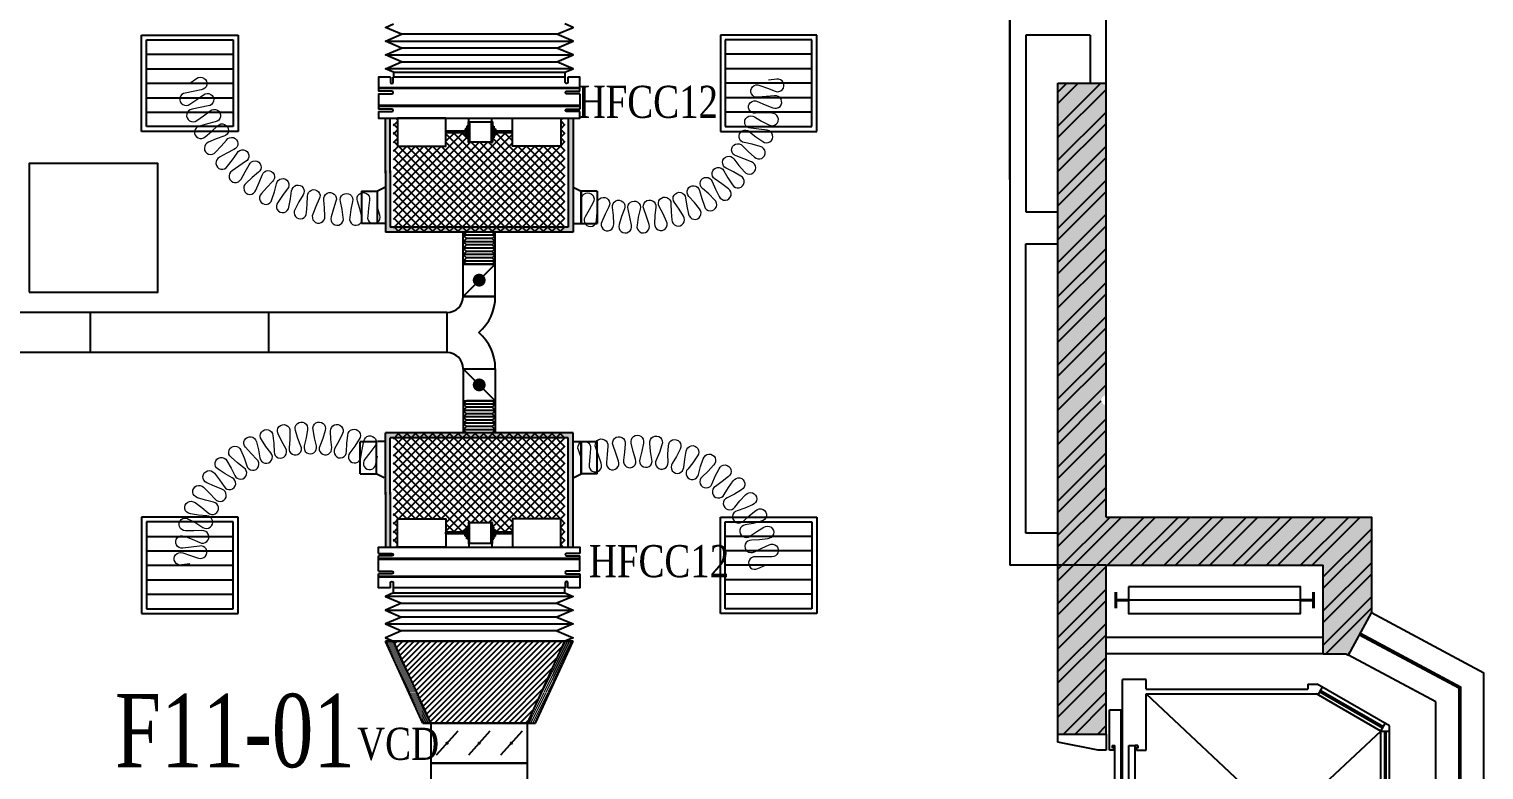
# Model space of a CAD drawing. Header units: metres. Extents: x 352651 to 1421851, y -87441 to -24441.
# Drawn here: x 1301283 to 1310333, y -68310 to -63699 of the extents above; entities that cross this region are included whole.
import ezdxf

# ---------------------------------------------------------------- set-up
doc = ezdxf.new("R2010")
doc.units = ezdxf.units.M
doc.header["$LTSCALE"] = 300
doc.header["$MEASUREMENT"] = 0
for name, color, linetype in [('bat noi mem', 4, 'CONTINUOUS'), ('CUAGIO', 2, 'CONTINUOUS'), ('DIM', 1, 'CONTINUOUS'), ('KT', 1, 'CONTINUOUS'), ('NOITHAT', 145, 'CONTINUOUS'), ('THAY', 9, 'CONTINUOUS'), ('thiet bi', 11, 'CONTINUOUS'), ('TUONG', 7, 'CONTINUOUS'), ('vach', 6, 'CONTINUOUS')]:
    doc.layers.add(name, color=color, linetype=linetype)
doc.layers.add('noi mem', color=5, linetype='BATTING', lineweight=0)
doc.styles.add('PHU', font='vntimeh.shx', dxfattribs={"width": 0.8})
doc.styles.add('ROMANS', font='romans.shx', dxfattribs={"width": 0.75, "bigfont": 'romancvn.shx'})
doc.linetypes.add('BATTING', pattern='A,0.0001,-0.1,[134,ltypeshp.shx,S=0.1,R=0,X=-0.1,Y=0],-0.2,[134,ltypeshp.shx,S=0.1,R=180,X=0.1,Y=0],-0.1', length=0.4001)
pattern_1 = [(0, (842896.703, 217767.05), (6.25, -12.5), [0, -12.5])]

# ---------------------------------------------------------------- blocks, each defined once
blk = doc.blocks.new('SAG')
at = {"layer": 'CUAGIO'}
for p, q in [((-300, 300), (-300, -300)), ((300, 300), (-300, 300)), ((300, -300), (300, 300)), ((-300, -300), (300, -300))]:
    blk.add_line(p, q, dxfattribs=at)
at = {"layer": 'CUAGIO', "color": 8}
for p, q in [((-270, 270), (-270, -270)), ((270, 270), (-270, 270)), ((-180, -270), (-180, 270)), ((-90, -270), (-90, 270)), ((0, -270), (0, 270)), ((90, -270), (90, 270)), ((180, -270), (180, 270)), ((270, -270), (270, 270)), ((-270, -270), (270, -270))]:
    blk.add_line(p, q, dxfattribs=at)
blk = doc.blocks.new('cot1')
at = {"layer": 'vach'}
blk.add_lwpolyline([(-400, -400), (400, -400), (400, 400), (-400, 400)], close=True, dxfattribs=at)
blk = doc.blocks.new('thang may')
at = {"layer": 'DIM'}
for p, q in [((1109.9, 5383.2), (40.1, 5383.2)), ((1229.9, 4812.8), (1619.6, 4587.8)), ((1234.9, 4821.5), (1624.6, 4596.5)), ((1630.7, 4568.7), (1630.7, 3431.3)), ((1640.7, 4568.7), (1640.7, 3431.3)), ((41.8, 4478), (80.8, 4478)), ((41.8, 3522), (80.8, 3522)), ((1229.9, 3187.2), (1619.6, 3412.2)), ((1234.9, 3178.5), (1624.6, 3403.5)), ((1229.9, 2412.8), (1619.6, 2187.8)), ((1234.9, 2421.5), (1624.6, 2196.5)), ((1630.7, 1031.3), (1630.7, 2168.7)), ((1640.7, 1031.3), (1640.7, 2168.7)), ((41.8, 2078), (80.8, 2078)), ((41.8, 1122), (80.8, 1122)), ((1229.9, 787.2), (1619.6, 1012.2)), ((1234.9, 778.5), (1624.6, 1003.5)), ((1109.9, 216.8), (40.1, 216.8))]:
    blk.add_line(p, q, dxfattribs=at)
at = {"layer": 'DIM', "const_width": 20}
for points in [[(-39.9, 5333.2), (-39.9, 5433.2)], [(1189.9, 5333.2), (1189.9, 5433.2)], [(40.1, 5383.2), (-39.9, 5383.2)], [(1109.9, 5383.2), (1189.9, 5383.2)], [(-39.9, 266.8), (-39.9, 166.8)], [(1189.9, 266.8), (1189.9, 166.8)], [(40.1, 216.8), (-39.9, 216.8)], [(1109.9, 216.8), (1189.9, 216.8)]]:
    blk.add_lwpolyline(points, dxfattribs=at)
at = {"layer": 'THAY'}
for p, q in [((1250, 5150), (-100, 5150)), ((1250, 5050), (-100, 5050)), ((1950, 4750), (1408.3, 5040.4)), ((2.8, 4000), (2.8, 4890)), ((148.8, 4890), (2.8, 4890)), ((148.8, 4830), (148.8, 4890)), ((148.8, 4830), (1155.2, 4830)), ((148.8, 4450), (148.8, 4800)), ((148.8, 4800), (1608.5, 3431.3)), ((148.8, 4800), (1207.9, 4800)), ((1155.2, 4860), (1155.2, 4830)), ((1155.2, 4860), (1212.4, 4860)), ((1608.5, 4568.7), (1207.9, 4800)), ((1662.8, 4600), (1212.4, 4860)), ((1218.8, 4793.7), (1245.9, 4840.7)), ((1950, 3250), (1950, 4750)), ((-80, 4700), (-7, 4700)), ((-80, 4450), (-80, 4700)), ((-7, 4000), (-7, 4700)), ((1608.5, 4568.7), (1635.7, 4615.7)), ((-400, 4500), (-400, 4550)), ((-100, 4550), (-100, 4450)), ((1608.5, 4568.7), (148.8, 3200)), ((1608.5, 3431.3), (1608.5, 4568.7)), ((1608.5, 4568.7), (1662.8, 4568.7)), ((1662.8, 3400), (1662.8, 4600)), ((-150, 4450), (-400, 4500)), ((-100, 4450), (-150, 4450)), ((-54.5, 4450), (-80, 4450)), ((-63, 4478), (-63, 4461)), ((-63, 4478), (-46, 4478)), ((-54.5, 4470), (-54.5, 4450)), ((-46, 4000), (-46, 4478)), ((41.8, 4000), (41.8, 4478)), ((97.8, 4478), (80.8, 4478)), ((80.8, 4000), (80.8, 4478)), ((89.3, 4470), (89.3, 4450)), ((89.3, 4450), (148.8, 4450)), ((97.8, 4478), (97.8, 4461)), ((-46, 3998), (-46, 4000)), ((-34, 3998), (-46, 3998)), ((-30, 3988), (-46, 3988)), ((-46, 3988), (-46, 3547)), ((-32.6, 4000), (-34, 3998)), ((-24, 4012), (-32.6, 4000)), ((-21.4, 4000), (-30, 3988)), ((-8, 4012), (-24, 4012)), ((-20, 4002), (-21.4, 4000)), ((-8, 4002), (-20, 4002)), ((-8, 4025), (-8, 4012)), ((-8, 4000), (-8, 4002)), ((-8, 3975), (-8, 4000)), ((-8, 4000), (-7, 4000)), ((-7, 3325), (-7, 4000)), ((2.8, 3110), (2.8, 4000)), ((41.8, 3998), (41.8, 4000)), ((42.8, 4000), (41.8, 4000)), ((41.8, 3988), (41.8, 3522)), ((42.8, 4025), (42.8, 4012)), ((42.8, 4012), (58.8, 4012)), ((42.8, 4002), (54.8, 4002)), ((42.8, 4000), (42.8, 4002)), ((42.8, 3975), (42.8, 4000)), ((54.8, 4002), (56.2, 4000)), ((56.2, 4000), (64.8, 3988)), ((58.8, 4012), (67.3, 4000)), ((64.8, 3988), (80.8, 3988)), ((67.3, 4000), (68.8, 3998)), ((68.8, 3998), (80.8, 3998)), ((80.8, 3998), (80.8, 4000)), ((80.8, 3988), (80.8, 3522)), ((-150, 3550), (-400, 3500)), ((-100, 3550), (-150, 3550)), ((-100, 3450), (-100, 3550)), ((-80, 3575), (-80, 3325)), ((-54.5, 3575), (-80, 3575)), ((-63, 3547), (-63, 3564)), ((-46, 3547), (-63, 3547)), ((-54.5, 3555), (-54.5, 3575)), ((89.3, 3530), (89.3, 3550)), ((89.3, 3550), (148.8, 3550)), ((97.8, 3522), (97.8, 3539)), ((148.8, 3550), (148.8, 3200)), ((-400, 3500), (-400, 3450)), ((97.8, 3522), (80.8, 3522)), ((1608.5, 3431.3), (1207.9, 3200)), ((1662.8, 3400), (1212.4, 3140)), ((1608.5, 3431.3), (1662.8, 3431.3)), ((1608.5, 3431.3), (1635.7, 3384.3)), ((-7, 3325), (-80, 3325)), ((148.8, 3200), (1207.9, 3200)), ((148.8, 3170), (1155.2, 3170)), ((148.8, 3170), (148.8, 3110)), ((1155.2, 3140), (1155.2, 3170)), ((1218.8, 3206.3), (1245.9, 3159.3)), ((1950, 3250), (1390.4, 2950)), ((148.8, 3110), (2.8, 3110)), ((1155.2, 3140), (1212.4, 3140)), ((1950, 2350), (1390.4, 2650)), ((2.8, 2490), (2.8, 1600)), ((148.8, 2490), (2.8, 2490)), ((148.8, 2430), (148.8, 2490)), ((1155.2, 2460), (1155.2, 2430)), ((1155.2, 2460), (1212.4, 2460)), ((1662.8, 2200), (1212.4, 2460)), ((148.8, 2430), (1155.2, 2430)), ((148.8, 2400), (1207.9, 2400)), ((1608.5, 1031.3), (148.8, 2400)), ((148.8, 2050), (148.8, 2400)), ((1608.5, 2168.7), (1207.9, 2400)), ((1218.8, 2393.7), (1245.9, 2440.7)), ((-80, 2025), (-80, 2275)), ((-7, 2275), (-80, 2275)), ((-7, 2275), (-7, 1600)), ((1950, 2350), (1950, 850)), ((1608.5, 2168.7), (1635.7, 2215.7)), ((1662.8, 2200), (1662.8, 1000)), ((-400, 2100), (-400, 2150)), ((-150, 2050), (-400, 2100)), ((-100, 2150), (-100, 2050)), ((148.8, 800), (1608.5, 2168.7)), ((1608.5, 2168.7), (1608.5, 1031.3)), ((1608.5, 2168.7), (1662.8, 2168.7)), ((-100, 2050), (-150, 2050)), ((-54.5, 2025), (-80, 2025)), ((-46, 2053), (-63, 2053)), ((-63, 2053), (-63, 2036)), ((-54.5, 2045), (-54.5, 2025)), ((-46, 1612), (-46, 2053)), ((41.8, 1612), (41.8, 2078)), ((80.8, 1612), (80.8, 2078)), ((97.8, 2078), (80.8, 2078)), ((89.3, 2070), (89.3, 2050)), ((89.3, 2050), (148.8, 2050)), ((97.8, 2078), (97.8, 2061)), ((-30, 1612), (-46, 1612)), ((-34, 1602), (-46, 1602)), ((-46, 1602), (-46, 1600)), ((-46, 1600), (-46, 1122)), ((-32.6, 1600), (-34, 1602)), ((-24, 1588), (-32.6, 1600)), ((-21.4, 1600), (-30, 1612)), ((-8, 1588), (-24, 1588)), ((-20, 1598), (-21.4, 1600)), ((-8, 1598), (-20, 1598)), ((-8, 1625), (-8, 1600)), ((-8, 1600), (-8, 1598)), ((-8, 1600), (-7, 1600)), ((-8, 1575), (-8, 1588)), ((-7, 1600), (-7, 900)), ((2.8, 1600), (2.8, 710)), ((41.8, 1602), (41.8, 1600)), ((41.8, 1600), (41.8, 1122)), ((42.8, 1600), (41.8, 1600)), ((42.8, 1625), (42.8, 1600)), ((42.8, 1600), (42.8, 1598)), ((42.8, 1598), (54.8, 1598)), ((42.8, 1575), (42.8, 1588)), ((42.8, 1588), (58.8, 1588)), ((54.8, 1598), (56.2, 1600)), ((56.2, 1600), (64.8, 1612)), ((58.8, 1588), (67.3, 1600)), ((64.8, 1612), (80.8, 1612)), ((67.3, 1600), (68.8, 1602)), ((68.8, 1602), (80.8, 1602)), ((80.8, 1602), (80.8, 1600)), ((80.8, 1600), (80.8, 1122)), ((-150, 1150), (-400, 1100)), ((-400, 1100), (-400, 1050)), ((-100, 1150), (-150, 1150)), ((-100, 1050), (-100, 1150)), ((-54.5, 1150), (-80, 1150)), ((-80, 1150), (-80, 900)), ((-63, 1122), (-63, 1139)), ((-63, 1122), (-46, 1122)), ((-54.5, 1130), (-54.5, 1150)), ((97.8, 1122), (80.8, 1122)), ((89.3, 1130), (89.3, 1150)), ((89.3, 1150), (148.8, 1150)), ((97.8, 1122), (97.8, 1139)), ((148.8, 1150), (148.8, 800)), ((1608.5, 1031.3), (1207.9, 800)), ((1662.8, 1000), (1212.4, 740)), ((1608.5, 1031.3), (1662.8, 1031.3)), ((1608.5, 1031.3), (1635.7, 984.3)), ((-80, 900), (-7, 900)), ((1950, 850), (1390.4, 550)), ((148.8, 800), (1207.9, 800)), ((148.8, 770), (148.8, 710)), ((148.8, 770), (1155.2, 770)), ((1155.2, 740), (1155.2, 770)), ((1155.2, 740), (1212.4, 740)), ((1218.8, 806.3), (1245.9, 759.3)), ((148.8, 710), (2.8, 710)), ((1250, 550), (-100, 550)), ((1250, 450), (-100, 450))]:
    blk.add_line(p, q, dxfattribs=at)
for points in [[(40.1, 5466.4), (40.1, 5300), (1109.9, 5300), (1109.9, 5466.4)], [(40.1, 133.6), (40.1, 300), (1109.9, 300), (1109.9, 133.6)]]:
    blk.add_lwpolyline(points, close=True, dxfattribs=at)
for points in [[(1550, 295.2), (2250, 670.4), (2250, 2529.6), (1745.5, 2800), (2250, 3070.4), (2250, 4929.6), (1550, 5304.8)], [(1476.8, 5168.2), (2095, 4836.8), (2095, 3163.2), (1458.9, 2822.2)], [(1481.5, 5177), (2105, 4842.8), (2105, 3157.2), (1463.6, 2813.4)], [(1476.8, 431.8), (2095, 763.2), (2095, 2436.8), (1458.9, 2777.8)], [(1481.5, 423), (2105, 757.2), (2105, 2442.8), (1463.6, 2786.6)]]:
    blk.add_lwpolyline(points, dxfattribs=at)
at = {"layer": 'vach'}
for p, q in [((-400, 4550), (-400, 5600)), ((-100, 4550), (-100, 5600)), ((-100, 5600), (1250, 5600)), ((1250, 5050), (1250, 5600)), ((1408.3, 5040.4), (1550, 5304.8)), ((1250, 5050), (1390.4, 5050)), ((1390.4, 5050), (1408.3, 5040.4)), ((-400, 4550), (-100, 4550)), ((-400, 3450), (-100, 3450)), ((-400, 2150), (-400, 3450)), ((-100, 3450), (-100, 2950)), ((-400, 2950), (1390.4, 2950)), ((1390.4, 2650), (1390.4, 2950)), ((-400, 2650), (1390.4, 2650)), ((-100, 2150), (-100, 2650)), ((-400, 2150), (-100, 2150)), ((-400, 1050), (-100, 1050)), ((-400, 1050), (-400, 0)), ((-100, 1050), (-100, 0)), ((1250, 550), (1250, 0)), ((1250, 550), (1390.4, 550)), ((1408.3, 559.6), (1550, 295.2)), ((-100, 0), (1250, 0))]:
    blk.add_line(p, q, dxfattribs=at)
for points in [[(-100, 5900), (1550, 5900), (1550, 5304.8)], [(-100, -300), (1550, -300), (1550, 295.2)]]:
    blk.add_lwpolyline(points, dxfattribs=at)
blk = doc.blocks.new('bac noi mem')
at = {"layer": 'bat noi mem'}
for p, q in [((493886.7, -64673), (493866.7, -64693)), ((494066.7, -64693), (493866.7, -64693)), ((493866.7, -64693), (493886.7, -64713)), ((494046.7, -64673), (493886.7, -64673)), ((494046.7, -64673), (494066.7, -64693)), ((494066.7, -64693), (494046.7, -64713)), ((493886.7, -64713), (493866.7, -64733)), ((494066.7, -64733), (493866.7, -64733)), ((493866.7, -64733), (493886.7, -64753)), ((493886.7, -64753), (493866.7, -64773)), ((494066.7, -64773), (493866.7, -64773)), ((493866.7, -64773), (493886.7, -64793)), ((493886.7, -64793), (493866.7, -64813)), ((494046.7, -64713), (493886.7, -64713)), ((494046.7, -64753), (493886.7, -64753)), ((494046.7, -64793), (493886.7, -64793)), ((494046.7, -64713), (494066.7, -64733)), ((494066.7, -64733), (494046.7, -64753)), ((494046.7, -64753), (494066.7, -64773)), ((494066.7, -64773), (494046.7, -64793)), ((494046.7, -64793), (494066.7, -64813)), ((494066.7, -64813), (493866.7, -64813)), ((493866.7, -64813), (493886.7, -64833)), ((493886.7, -64833), (493866.7, -64853)), ((494066.7, -64853), (493866.7, -64853)), ((493866.7, -64853), (493886.7, -64873)), ((494046.7, -64833), (493886.7, -64833)), ((494046.7, -64873), (493886.7, -64873)), ((494066.7, -64813), (494046.7, -64833)), ((494046.7, -64833), (494066.7, -64853)), ((494066.7, -64853), (494046.7, -64873))]:
    blk.add_line(p, q, dxfattribs=at)

msp = doc.modelspace()

# ---------------------------------------------------------------- hatches: boundary and pattern name
at = {"layer": 'CUAGIO'}
h = msp.add_hatch(dxfattribs=at)
h.set_pattern_fill('DOTS', color=256, scale=200, style=0)
h.set_pattern_definition([(0, (469142.909, -125027.045), (6.25, 12.5), [0, -12.5])])
h.paths.add_polyline_path([(1304666.7, -64252.6), (1304636.7, -64252.6), (1304636.7, -64932.6), (1303529.7, -64932.6), (1303529.7, -64579.9), (1303529.7, -64252.6), (1303499.7, -64252.6), (1303499.7, -64594.9), (1303499.7, -64962.6), (1304666.7, -64962.6)])
at = {"layer": 'CUAGIO', "ltscale": 1.5}
h = msp.add_hatch(dxfattribs=at)
h.set_pattern_fill('ANSI37', color=9, scale=300, angle=360, style=0)
h.set_pattern_definition([(45, (836704.744, -18102.952), (-26.5165043, 26.5165043), []), (135, (836704.744, -18102.952), (-26.5165043, -26.5165043), [])])
h.paths.add_polyline_path([(1304616.7, -64962.6), (1304616.7, -64252.6), (1304590.6, -64252.6), (1304590.6, -64427.6), (1304290.6, -64427.6), (1304290.6, -64344.6), (1304185.4, -64344.6), (1304185.4, -64360.3), (1304174.8, -64360.3), (1304174.8, -64376.1), (1304164.9, -64376.1), (1304164.9, -64401, -1), (1304158.5, -64403.1), (1304022.3, -64403.1, -1), (1304015.8, -64401), (1304015.8, -64376.1), (1304005.9, -64376.1), (1304005.9, -64360.3), (1303995.4, -64360.3), (1303995.4, -64344.6), (1303875.7, -64344.6), (1303875.7, -64427.6), (1303575.7, -64427.6), (1303575.7, -64252.6), (1303549.7, -64252.6), (1303549.7, -64594.9), (1303549.7, -64962.6)])
at = {"layer": 'CUAGIO'}
h = msp.add_hatch(dxfattribs=at)
h.set_pattern_fill('DOTS', color=256, scale=200, style=0)
h.set_pattern_definition([(0, (469142.909, -6148.123), (6.25, -12.5), [0, -12.5])])
h.paths.add_polyline_path([(1304666.7, -66922.6), (1304636.7, -66922.6), (1304636.7, -66242.6), (1303529.7, -66242.6), (1303529.7, -66595.3), (1303529.7, -66922.6), (1303499.7, -66922.6), (1303499.7, -66580.3), (1303499.7, -66212.6), (1304666.7, -66212.6)])
at = {"layer": 'CUAGIO', "ltscale": 1.5}
h = msp.add_hatch(dxfattribs=at)
h.set_pattern_fill('ANSI37', color=9, scale=300, angle=360, style=0)
h.set_pattern_definition([(315, (836704.744, -113072.216), (-26.5165043, -26.5165043), []), (225, (836704.744, -113072.216), (-26.5165043, 26.5165043), [])])
h.paths.add_polyline_path([(1304616.7, -66212.6), (1304616.7, -66922.6), (1304590.6, -66922.6), (1304590.6, -66747.6), (1304290.6, -66747.6), (1304290.6, -66830.5), (1304185.4, -66830.5), (1304185.4, -66814.9), (1304174.8, -66814.9), (1304174.8, -66799.1), (1304164.9, -66799.1), (1304164.9, -66774.1, 1), (1304158.5, -66772), (1304022.3, -66772, 1), (1304015.8, -66774.1), (1304015.8, -66799.1), (1304005.9, -66799.1), (1304005.9, -66814.9), (1303995.4, -66814.9), (1303995.4, -66830.5), (1303875.7, -66830.5), (1303875.7, -66747.6), (1303575.7, -66747.6), (1303575.7, -66922.6), (1303549.7, -66922.6), (1303549.7, -66580.3), (1303549.7, -66212.6)])
at = {"layer": 'CUAGIO'}
h = msp.add_hatch(dxfattribs=at)
h.set_pattern_fill('DOTS', color=256, scale=200, style=0)
h.set_pattern_definition(pattern_1)
h.paths.add_polyline_path([(1303549.7, -67508.1), (1303499.7, -67508.1), (1303733.2, -68018.1), (1303783.2, -68018.1)])
h = msp.add_hatch(dxfattribs=at)
h.set_pattern_fill('ANSI31', color=256, scale=200, style=0)
h.set_pattern_definition([(45, (445500.002, -62451.424), (-17.6776695, 17.6776695), [])])
h.paths.add_polyline_path([(1304383.2, -68018.1), (1303783.2, -68018.1), (1303549.7, -67508.1), (1304616.7, -67508.1)])
h = msp.add_hatch(dxfattribs=at)
h.set_pattern_fill('DOTS', color=256, scale=200, style=0)
h.set_pattern_definition(pattern_1)
h.paths.add_polyline_path([(1304383.2, -68018.1), (1304433.2, -68018.1), (1304666.7, -67508.1), (1304616.7, -67508.1)])
at = {"layer": 'NOITHAT', "linetype": 'Continuous'}
h = msp.add_hatch(dxfattribs=at)
h.set_pattern_fill('ANSI32,_O', color=256, scale=400)
h.set_pattern_definition([(45, (522042.98, -347827.19), (-106.066017, 106.066017), []), (45, (522113.69, -347827.19), (-106.066017, 106.066017), [])])
h.paths.add_polyline_path([(1307983.2, -67036.2), (1309333.2, -67036.2), (1309333.2, -67103.4), (1309633.2, -67103.4), (1309633.2, -66736.2), (1307983.2, -66736.2), (1307983.2, -66038.9, -0.416674), (1307952.9, -66008.9, -0.416674), (1307983.2, -65978.9), (1307983.2, -64936.2), (1307683.2, -64936.2), (1307683.2, -67036.2), (1307683.2, -68086.2), (1307983.2, -68086.2)])
h.paths.add_polyline_path([(1307983.2, -64036.2), (1307683.2, -64036.2), (1307683.2, -64936.2), (1307983.2, -64936.2)])
h.paths.add_polyline_path([(1309633.2, -67331.4), (1309633.2, -67103.4), (1309333.2, -67103.4), (1309333.2, -67586.2), (1309473.6, -67586.2), (1309491.4, -67595.8)])
h.paths.add_polyline_path([(1309473.6, -69686.2), (1307683.2, -69686.2), (1307683.2, -69986.2), (1309473.6, -69986.2)])
h.paths.add_polyline_path([(1307983.2, -69186.2), (1307683.2, -69186.2), (1307683.2, -69686.2), (1307983.2, -69686.2)])
h.paths.add_polyline_path([(1307983.2, -69986.2), (1307683.2, -69986.2), (1307683.2, -70486.2), (1307983.2, -70486.2)])
h.paths.add_polyline_path([(1307983.2, -71586.2), (1307683.2, -71586.2), (1307683.2, -72636.2), (1307983.2, -72636.2)])
h.paths.add_polyline_path([(1309633.2, -72341), (1309491.4, -72076.6), (1309473.6, -72086.2), (1309333.2, -72086.2), (1309333.2, -72636.2), (1307983.2, -72636.2), (1307983.2, -72936.2), (1309633.2, -72936.2)])
h = msp.add_hatch(dxfattribs=at)
h.set_pattern_fill('AR-CONC', color=256, scale=30, style=0)
h.set_pattern_definition([(50, (522042.98, -347827.19), (215.178055, -18.82564), [22.5, -247.5]), (355, (522042.98, -347827.19), (-41.6254, 225.65764), [18, -198]), (100.4514, (522060.91, -347828.75), (173.552815, 206.831863), [19.122057, -210.342634]), (46.1842, (522042.98, -347767.19), (320.172315, -49.655704), [33.75, -371.25]), (96.6356, (522069.66, -347771.32), (280.39881, 292.23536), [28.68309, -315.5139]), (351.1842, (522042.98, -347767.2), (280.39858, 292.23558), [27, -297]), (21, (522072.98, -347782.19), (179.072116, -120.785667), [22.5, -247.5]), (326, (522072.98, -347782.19), (72.9946, 217.545014), [18, -198]), (71.4514, (522087.9, -347792.25), (252.06679, 96.75915), [19.122057, -210.342634]), (37.5, (522042.98, -347827.19), (3.6479566, 99.868156), [0, -195.6, 0, -201, 0, -198.75]), (7.5, (522042.98, -347827.19), (78.920861, 118.323514), [0, -114.6, 0, -191.1, 0, -75.75]), (327.5, (521976.08, -347827.19), (160.146731, -6.7664615), [0, -75, 0, -234, 0, -310.5]), (317.5, (521946.08, -347827.19), (174.95585, 30.031495), [0, -97.5, 0, -155.4, 0, -220.5])])
h.paths.add_polyline_path([(1307983.2, -71586.2), (1307683.2, -71586.2), (1307683.2, -72636.2), (1307983.2, -72636.2)])
h.paths.add_polyline_path([(1309633.2, -72341), (1309491.4, -72076.6), (1309473.6, -72086.2), (1309333.2, -72086.2), (1309333.2, -72636.2), (1307983.2, -72636.2), (1307983.2, -72936.2), (1309633.2, -72936.2)])
h.paths.add_polyline_path([(1307983.2, -69986.2), (1307683.2, -69986.2), (1307683.2, -70486.2), (1307983.2, -70486.2)])
h.paths.add_polyline_path([(1309473.6, -69686.2), (1307683.2, -69686.2), (1307683.2, -69986.2), (1309473.6, -69986.2)])
h.paths.add_polyline_path([(1307983.2, -69186.2), (1307683.2, -69186.2), (1307683.2, -69686.2), (1307983.2, -69686.2)])
h.paths.add_polyline_path([(1307983.2, -66038.9, -0.416674), (1307952.9, -66008.9, -0.416674), (1307983.2, -65978.9), (1307983.2, -64936.2), (1307683.2, -64936.2), (1307683.2, -67036.2), (1307683.2, -68086.2), (1307983.2, -68086.2), (1307983.2, -67036.2), (1309333.2, -67036.2), (1309333.2, -67586.2), (1309473.6, -67586.2), (1309491.4, -67595.8), (1309633.2, -67331.4), (1309633.2, -66736.2), (1307983.2, -66736.2)])
h.paths.add_polyline_path([(1307983.2, -64036.2), (1307683.2, -64036.2), (1307683.2, -64936.2), (1307983.2, -64936.2)])

# ---------------------------------------------------------------- linework, layer by layer
at = {"layer": 'bat noi mem'}
for p, q in [((1303499.7, -63774.2), (1304666.7, -63774.2)), ((1304566.7, -63731.4), (1303599.7, -63731.4)), ((1303499.7, -63859.9), (1304666.7, -63859.9)), ((1304566.7, -63817.1), (1303599.7, -63817.1)), ((1304666.7, -63945.7), (1303499.7, -63945.7)), ((1303599.7, -63902.8), (1304566.7, -63902.8)), ((1304666.7, -67229.5), (1303499.7, -67229.5)), ((1303499.7, -67315.2), (1304666.7, -67315.2)), ((1303599.7, -67272.4), (1304566.7, -67272.4)), ((1303499.7, -67400.9), (1304666.7, -67400.9)), ((1304566.7, -67358.1), (1303599.7, -67358.1)), ((1303549.7, -67508.1), (1304616.7, -67508.1)), ((1304616.7, -67508.1), (1303549.7, -67508.1)), ((1304566.7, -67443.8), (1303599.7, -67443.8))]:
    msp.add_line(p, q, dxfattribs=at)
for points in [[(1303549.7, -63967.1), (1303499.7, -63945.7), (1303599.7, -63902.8), (1303499.7, -63859.9), (1303599.7, -63817.1), (1303499.7, -63774.2), (1303599.7, -63731.4), (1303499.7, -63688.5), (1303549.7, -63667.1)], [(1304616.7, -63967.1), (1304666.7, -63945.7), (1304566.7, -63902.8), (1304666.7, -63859.9), (1304566.7, -63817.1), (1304666.7, -63774.2), (1304566.7, -63731.4), (1304666.7, -63688.5), (1304616.7, -63667.1)], [(1303549.7, -67208.1), (1303499.7, -67229.5), (1303599.7, -67272.4), (1303499.7, -67315.2), (1303599.7, -67358.1), (1303499.7, -67400.9), (1303599.7, -67443.8), (1303499.7, -67486.7), (1303549.7, -67508.1)], [(1304616.7, -67208.1), (1304666.7, -67229.5), (1304566.7, -67272.4), (1304666.7, -67315.2), (1304566.7, -67358.1), (1304666.7, -67400.9), (1304566.7, -67443.8), (1304666.7, -67486.7), (1304616.7, -67508.1)]]:
    msp.add_lwpolyline(points, dxfattribs=at)
at = {"layer": 'CUAGIO'}
for p, q in [((1303499.7, -64594.9), (1303499.7, -64252.6)), ((1303529.7, -64594.9), (1303529.7, -64252.6)), ((1303499.7, -64579.9), (1303499.7, -64962.6)), ((1303529.7, -64579.9), (1303529.7, -64932.6)), ((1303350, -64708.7), (1303350, -64908.7)), ((1303449.7, -64908.7), (1303449.7, -64708.7)), ((1303449.7, -64908.7), (1303449.7, -64708.7)), ((1303449.7, -64908.7), (1303449.7, -64708.7)), ((1304716.7, -64708.7), (1304716.7, -64908.7)), ((1304716.7, -64908.7), (1304716.7, -64708.7)), ((1304716.7, -64908.7), (1304716.7, -64708.7)), ((1304816.4, -64708.7), (1304816.4, -64908.7)), ((1303449.7, -64908.7), (1303350, -64908.7)), ((1303983.2, -65198.1), (1303983.2, -64975.5)), ((1304183.2, -65362.6), (1304183.2, -64962.6)), ((1304716.7, -64908.7), (1304816.4, -64908.7)), ((1303983.2, -65362.6), (1303983.2, -65151.7)), ((1303983.2, -65162.6), (1304183.2, -65162.6)), ((1304183.2, -65162.6), (1303983.2, -65362.6)), ((1303983.2, -65362.6), (1304183.2, -65362.6)), ((1304183.2, -65362.6), (1303983.2, -65362.6)), ((1303882.6, -65462.6), (1298332.6, -65462.6)), ((1303882.6, -65712.6), (1295387.3, -65712.6)), ((1304183.2, -66012.6), (1303983.2, -65812.6)), ((1303983.2, -66012.6), (1304183.2, -66012.6)), ((1303499.7, -66595.3), (1303499.7, -66212.6)), ((1303529.7, -66595.3), (1303529.7, -66242.6)), ((1303343.2, -66467.3), (1303343.2, -66267.3)), ((1303442.9, -66267.3), (1303343.2, -66267.3)), ((1303442.9, -66267.3), (1303442.9, -66467.3)), ((1303442.9, -66267.3), (1303442.9, -66467.3)), ((1304716.7, -66466.5), (1304716.7, -66266.5)), ((1304716.7, -66266.5), (1304716.7, -66466.5)), ((1304716.7, -66266.5), (1304716.7, -66466.5)), ((1304716.7, -66266.5), (1304816.4, -66266.5)), ((1304816.4, -66466.5), (1304816.4, -66266.5)), ((1303499.7, -66580.3), (1303499.7, -66922.6)), ((1303529.7, -66580.3), (1303529.7, -66922.6)), ((1304666.7, -67508.1), (1303499.7, -67508.1)), ((1303733.2, -68018.1), (1303499.7, -67508.1)), ((1303499.7, -67508.1), (1304666.7, -67508.1)), ((1303549.7, -67508.1), (1304616.7, -67508.1)), ((1304616.7, -67508.1), (1303549.7, -67508.1)), ((1303783.2, -68018.1), (1303549.7, -67508.1)), ((1304383.2, -68018.1), (1304616.7, -67508.1)), ((1304433.2, -68018.1), (1304666.7, -67508.1)), ((1303783.2, -68018.1), (1303733.2, -68018.1)), ((1303733.2, -68018.1), (1304433.2, -68018.1)), ((1303783.2, -68018.1), (1303733.2, -68018.1)), ((1304383.2, -68018.1), (1304433.2, -68018.1)), ((1304383.2, -68018.1), (1304433.2, -68018.1)), ((1303950.1, -68068.8), (1303816.2, -68217.4)), ((1304150.1, -68068.8), (1304016.2, -68217.4)), ((1304350.1, -68068.8), (1304216.2, -68217.4)), ((1304383.2, -68268.1), (1303783.2, -68268.1)), ((1304383.2, -68268.1), (1303783.2, -68268.1))]:
    msp.add_line(p, q, dxfattribs=at)
at = {"layer": 'CUAGIO', "color": 2}
for p, q in [((1304636.7, -64252.6), (1304636.7, -64932.6)), ((1304666.7, -64252.6), (1304666.7, -64962.6)), ((1304666.7, -64962.6), (1303499.7, -64962.6)), ((1304666.7, -64962.6), (1303499.7, -64962.6)), ((1304636.7, -64932.6), (1303529.7, -64932.6)), ((1303983.2, -65362.6), (1303983.2, -64962.6)), ((1301662.6, -65462.6), (1301662.6, -65712.6)), ((1302772.6, -65462.6), (1302772.6, -65712.6)), ((1303882.6, -65462.6), (1303882.6, -65712.6)), ((1303983.2, -65812.6), (1303983.2, -66212.6)), ((1303983.2, -65812.6), (1304183.2, -65812.6)), ((1304183.2, -65812.6), (1304183.2, -66212.6)), ((1304666.7, -66212.6), (1303499.7, -66212.6)), ((1304636.7, -66242.6), (1303529.7, -66242.6)), ((1304636.7, -66922.6), (1304636.7, -66242.6)), ((1304666.7, -66922.6), (1304666.7, -66212.6))]:
    msp.add_line(p, q, dxfattribs=at)
at = {"layer": 'CUAGIO'}
for points in [[(1303499.7, -64683.4), (1303449.7, -64708.7)], [(1304666.7, -64683.4), (1304716.7, -64708.7)], [(1303350, -64708.7), (1303449.7, -64708.7)], [(1304816.4, -64708.7), (1304716.7, -64708.7)], [(1303499.7, -64908.7), (1303449.7, -64908.7)], [(1304666.7, -64908.7), (1304716.7, -64908.7)], [(1303499.7, -66266.5), (1303449.7, -66266.5)], [(1304666.7, -66266.5), (1304716.7, -66266.5)], [(1303343.2, -66467.3), (1303442.9, -66467.3)], [(1303492.9, -66492.6), (1303442.9, -66467.3)], [(1304666.7, -66491.8), (1304716.7, -66466.5)], [(1304816.4, -66466.5), (1304716.7, -66466.5)]]:
    msp.add_lwpolyline(points, dxfattribs=at)
for points, const_width in [([(1304103.2, -65261.7, -1), (1304063.2, -65261.7, -1)], 40), ([(1304103.2, -65913.5, 1), (1304063.2, -65913.5, 1)], 40), ([(1303878.2, -68143.1, -1), (1303888.2, -68143.1, -1)], 10), ([(1304078.2, -68143.1, -1), (1304088.2, -68143.1, -1)], 10), ([(1304278.2, -68143.1, -1), (1304288.2, -68143.1, -1)], 10)]:
    msp.add_lwpolyline(points, format="xyb", close=True, dxfattribs=dict(at, const_width=const_width))
msp.add_lwpolyline([(1303783.2, -68268.1), (1304383.2, -68268.1), (1304383.2, -68018.1), (1303783.2, -68018.1)], close=True, dxfattribs=at)
at = {"layer": 'CUAGIO', "color": 2}
msp.add_lwpolyline([(1303783.2, -69378.1), (1304383.2, -69378.1), (1304383.2, -68268.1), (1303783.2, -68268.1)], close=True, dxfattribs=at)
for centre, radius, start, end in [((1303883.2, -65362.6), 100, 270, 360), ((1303883.2, -65362.6), 300, 311.40962, 360), ((1303883.2, -65812.6), 300, 0, 48.59038), ((1303883.2, -65812.6), 100, 0, 90)]:
    msp.add_arc(centre, radius, start, end, dxfattribs=at)
at = {"layer": 'noi mem', "linetype": 'ByBlock', "ltscale": 1.5}
for points in [[(1302283.2, -64036.2), (1302325.3, -64007.5, -1.333333), (1302354.5, -64076.6), (1302304.5, -64086.8), (1302254.6, -64097, 1.333333), (1302283.7, -64166.1), (1302325.9, -64137.3), (1302368, -64108.6, -1.333333), (1302397.2, -64177.7), (1302347.3, -64187.9), (1302297.3, -64198.2, 1.333333), (1302326.5, -64267.2), (1302368.7, -64238.5), (1302409.3, -64208.2, -1.333333), (1302441.2, -64276.1), (1302392.1, -64288.1), (1302343, -64303.3, 1.333333), (1302378.7, -64369.2), (1302418.2, -64336.4), (1302455.2, -64301.8, -1.333333), (1302494.6, -64365.6), (1302447.1, -64383.1), (1302400, -64403.7, 1.333333), (1302442.9, -64465.2), (1302478.5, -64428.1), (1302511.3, -64389.5, -1.333333), (1302557.6, -64448.5), (1302512.4, -64471.3), (1302467.9, -64497, 1.333333), (1302517.5, -64553.3), (1302548.7, -64512.4), (1302576.9, -64470.4, -1.333333), (1302629.6, -64523.8), (1302587.2, -64551.5), (1302545.9, -64582.1, 1.333333), (1302601.5, -64632.5), (1302627.9, -64588.4), (1302651.3, -64543.4, -1.333333), (1302709.6, -64590.6), (1302670.6, -64622.8), (1302633, -64657.9, 1.333333), (1302694, -64701.7), (1302715.2, -64654.9), (1302733.3, -64607.6, -1.333333), (1302796.6, -64647.9), (1302761.5, -64684.3), (1302728.1, -64723.4, 1.333333), (1302793.6, -64760), (1302809.4, -64711.1), (1302822.1, -64662.1, -1.333333), (1302889.5, -64695), (1302858.7, -64735.2), (1302830, -64777.8, 1.333333), (1302899.1, -64806.8), (1302909.3, -64756.4), (1302916.5, -64706.3, -1.333333), (1302987.1, -64731.4), (1302961.1, -64774.8), (1302937.3, -64820.3, 1.333333), (1303009.3, -64841.4), (1303013.8, -64790.2), (1303015.2, -64739.6, -1.333333), (1303088.2, -64756.5), (1303067.2, -64802.6), (1303048.7, -64850.5, 1.333333), (1303122.6, -64863.3), (1303121.3, -64812), (1303117, -64761.5, -1.333333), (1303191.5, -64770.2), (1303175.8, -64818.3), (1303162.8, -64868, 1.333333), (1303237.7, -64872.4), (1303230.6, -64821.5), (1303220.7, -64771.9, -1.333333), (1303295.7, -64772.1), (1303285.5, -64821.7), (1303278.2, -64872.5, 1.333333), (1303353.1, -64868.5), (1303340.3, -64818.7), (1303325.8, -64769.9, -1.333333), (1303400.5, -64763), (1303395, -64813.7), (1303389.6, -64864.4, 1.333333), (1303464.3, -64857.5), (1303449.7, -64808.7)], [(1304716.7, -64808.7), (1304719.5, -64757.4, -1.333333), (1304791.5, -64778.3), (1304766.5, -64823.1), (1304741.5, -64867.9, 1.333333), (1304813.5, -64888.8), (1304816.4, -64837.6), (1304817.3, -64786.7, -1.333333), (1304890, -64805), (1304866.7, -64850.3), (1304846.1, -64897.7, 1.333333), (1304919.9, -64911.4), (1304917.7, -64859.7), (1304912.3, -64809.1, -1.333333), (1304986.7, -64818.2), (1304969.2, -64866), (1304954.8, -64915.7, 1.333333), (1305029.6, -64920.1), (1305021.1, -64869.1), (1305009.3, -64819.5, -1.333333), (1305084.3, -64819.2), (1305073, -64868.9), (1305064.8, -64919.9, 1.333333), (1305139.6, -64914.9), (1305124.7, -64865.4), (1305106.9, -64817.7, -1.333333), (1305181.3, -64808), (1305176.2, -64858.7), (1305174.5, -64910.4, 1.333333), (1305248.1, -64896.1), (1305227.1, -64848.8), (1305203.5, -64803.7, -1.333333), (1305276.1, -64784.8), (1305277.4, -64835.7), (1305282.1, -64887.2, 1.333333), (1305353.4, -64863.8), (1305326.7, -64819.5), (1305297.6, -64777.8, -1.333333), (1305367.2, -64750), (1305374.9, -64800.3), (1305386, -64850.8, 1.333333), (1305453.8, -64818.7), (1305421.8, -64778.1), (1305387.7, -64740.3, -1.333333), (1305453.3, -64704), (1305467.2, -64752.9), (1305484.6, -64801.7, 1.333333), (1305547.8, -64761.3), (1305510.9, -64725), (1305472.4, -64691.8, -1.333333), (1305533, -64647.6), (1305552.9, -64694.4), (1305576.2, -64740.6, 1.333333), (1305633.9, -64692.7), (1305592.8, -64661.3), (1305550.4, -64633.1, -1.333333), (1305604.9, -64581.7), (1305630.6, -64625.7), (1305659.5, -64668.5, 1.333333), (1305710.7, -64613.8), (1305666, -64587.8), (1305620.4, -64565.1, -1.333333), (1305668.1, -64507.3), (1305699, -64547.7), (1305733.1, -64586.7, 1.333333), (1305777.1, -64525.9), (1305729.5, -64505.7), (1305681.4, -64488.9, -1.333333), (1305721.5, -64425.6), (1305757.2, -64461.8), (1305795.9, -64496.2, 1.333333), (1305831.9, -64430.4), (1305782.2, -64416.3), (1305732.4, -64405.7, -1.333333), (1305764.3, -64337.8), (1305804.3, -64369.4), (1305846.9, -64398.6, 1.333333), (1305874.4, -64328.9), (1305823.3, -64321.1), (1305772.6, -64316.8, -1.333333), (1305795.7, -64245.4), (1305839.3, -64271.7), (1305885.3, -64295.4, 1.333333), (1305903.9, -64222.8), (1305852.2, -64221.4), (1305801.4, -64223.5, -1.333333), (1305815.4, -64149.8), (1305861.9, -64170.5), (1305910, -64188.9, 1.333333), (1305920.4, -64114.6), (1305869.1, -64119.1), (1305818, -64123.7, -1.333333), (1305828.2, -64049.4), (1305876.2, -64067.6), (1305924.1, -64085.8, 1.333333), (1305934.3, -64011.5), (1305883.2, -64016.2)], [(1302283.2, -67026.2), (1302232.4, -67033.8, -1.333333), (1302238.6, -66959.1), (1302287.4, -66975), (1302336.3, -66990.9, 1.333333), (1302342.5, -66916.2), (1302291.7, -66923.8), (1302240.2, -66929.4, -1.333333), (1302249.3, -66855), (1302297.9, -66872.8), (1302344.4, -66893.8, 1.333333), (1302358.5, -66820.1), (1302307.6, -66822.4), (1302255.9, -66820.9, -1.333333), (1302275.1, -66748.4), (1302320.8, -66772.7), (1302363.9, -66799.9, 1.333333), (1302388.1, -66728.9), (1302337.4, -66724.1), (1302286.3, -66715.5, -1.333333), (1302315.3, -66646.3), (1302357.2, -66676.7), (1302396.2, -66709.5, 1.333333), (1302429.9, -66642.5), (1302380.3, -66630.8), (1302330.8, -66615.3, -1.333333), (1302369.1, -66550.8), (1302406.4, -66586.6), (1302440.5, -66624.5, 1.333333), (1302483.1, -66562.7), (1302435.6, -66544.4), (1302388.8, -66522.2, -1.333333), (1302435.5, -66463.5), (1302467.6, -66504.2), (1302496.2, -66546.3, 1.333333), (1302546.8, -66491), (1302502.3, -66466.3), (1302458.9, -66437.9, -1.333333), (1302513.2, -66386.2), (1302539.5, -66430.9), (1302562, -66476.6, 1.333333), (1302619.7, -66428.7), (1302579, -66398.1), (1302540, -66364, -1.333333), (1302600.9, -66320.3), (1302620.7, -66368.1), (1302636.8, -66416.5, 1.333333), (1302700.5, -66377), (1302664.4, -66341.1), (1302630.4, -66302, -1.333333), (1302696.8, -66267), (1302709.8, -66317.1), (1302719.1, -66367.2, 1.333333), (1302787.7, -66336.9), (1302756.8, -66296.4), (1302728.5, -66253, -1.333333), (1302799.1, -66227.4), (1302805.1, -66278.9), (1302807.4, -66329.8, 1.333333), (1302879.5, -66309.2), (1302854.5, -66264.8), (1302832.4, -66217.9, -1.333333), (1302905.8, -66202.3), (1302904.7, -66254.1), (1302900, -66304.8, 1.333333), (1302974.3, -66294.3), (1302955.6, -66246.8), (1302940.2, -66197.4, -1.333333), (1303015, -66192), (1303006.8, -66243.2), (1302995.2, -66292.7, 1.333333), (1303070.2, -66292.5), (1303058.2, -66243), (1303049.7, -66191.9, -1.333333), (1303124.5, -66196.8), (1303109.4, -66246.4), (1303091.1, -66293.9, 1.333333), (1303165.4, -66304), (1303160.3, -66253.3), (1303159, -66201.5, -1.333333), (1303232.4, -66216.6), (1303210.6, -66263.6), (1303185.9, -66308.2, 1.333333), (1303258.2, -66328.4), (1303260.1, -66277.5), (1303265.9, -66226, -1.333333), (1303336.5, -66251.1), (1303308.5, -66294.6), (1303278.1, -66335.7, 1.333333), (1303347, -66365.2), (1303355.7, -66314.9), (1303365.2, -66264.4, -1.333333), (1303433.8, -66294.8), (1303402.7, -66335.7), (1303371.6, -66376.6, 1.333333), (1303440.2, -66407), (1303449.7, -66356.5)], [(1304716.7, -66366.5), (1304700.2, -66318.2, -1.333333), (1304774.6, -66308.7), (1304770.7, -66359.6), (1304766.8, -66410.5, 1.333333), (1304841.2, -66401.1), (1304824.7, -66352.8), (1304808.2, -66304.5, -1.333333), (1304882.6, -66295), (1304878.7, -66345.9), (1304874.8, -66396.8, 1.333333), (1304949.2, -66387.3), (1304932.7, -66339), (1304916.2, -66290.7, -1.333333), (1304990.6, -66281.2), (1304986.8, -66332.1), (1304981.2, -66382.4, 1.333333), (1305055.8, -66375.4), (1305041, -66327), (1305029.5, -66276.8, -1.333333), (1305104.5, -66275.1), (1305095.4, -66325.8), (1305082.8, -66374.7, 1.333333), (1305157.7, -66378.3), (1305149.8, -66328.3), (1305145.5, -66277, -1.333333), (1305220, -66285.8), (1305203.8, -66334.7), (1305184.5, -66381.4, 1.333333), (1305258.2, -66395.5), (1305257.3, -66344.9), (1305260.3, -66293.5, -1.333333), (1305332.8, -66312.6), (1305310, -66358.8), (1305284.2, -66402.3, 1.333333), (1305355.2, -66426.6), (1305361.5, -66376.4), (1305371.6, -66325.9, -1.333333), (1305440.7, -66355), (1305411.6, -66397.6), (1305380.1, -66437.1, 1.333333), (1305446.9, -66471), (1305460.2, -66422.2), (1305477.3, -66373.6, -1.333333), (1305541.7, -66412.2), (1305506.9, -66450.2), (1305470.1, -66484.9, 1.333333), (1305531.5, -66527.9), (1305551.5, -66481.4), (1305575.3, -66435.7, -1.333333), (1305633.5, -66483), (1305593.8, -66515.7), (1305552.5, -66544.9, 1.333333), (1305607.3, -66596.1), (1305633.6, -66552.9), (1305663.5, -66511, -1.333333), (1305714.6, -66565.9), (1305670.6, -66592.8), (1305625.6, -66615.8, 1.333333), (1305672.7, -66674.2), (1305704.8, -66635.1), (1305740.4, -66597.9, -1.333333), (1305783.2, -66659.4), (1305735.9, -66679.8), (1305688.1, -66696.4, 1.333333), (1305726.5, -66760.8), (1305763.8, -66726.6), (1305804.2, -66694.7, -1.333333), (1305838, -66761.7), (1305788.3, -66775.2), (1305738.6, -66784.9, 1.333333), (1305767.6, -66854), (1305809.3, -66825.4), (1305853.8, -66799.5, -1.333333), (1305877.9, -66870.6), (1305826.7, -66877), (1305776.2, -66879.6, 1.333333), (1305795.2, -66952.1), (1305840.5, -66929.7), (1305887.3, -66909.2, -1.333333), (1305902.9, -66982.5), (1305851.9, -66982.9), (1305800.8, -66983.3, 1.333333), (1305816.4, -67056.6), (1305863.2, -67036.2)]]:
    msp.add_lwpolyline(points, format="xyb", dxfattribs=at)
at = {"layer": 'thiet bi'}
for p, q in [((1303549.7, -63967.1), (1304616.7, -63967.1)), ((1303549.7, -63967.1), (1303549.7, -63998.6)), ((1304616.7, -63967.1), (1304616.7, -63998.6)), ((1304708.7, -64064.6), (1303457.7, -64064.6)), ((1304708.7, -64069.6), (1303457.7, -64069.6)), ((1304708.7, -64175.6), (1303457.7, -64175.6)), ((1304708.7, -64180.6), (1303457.7, -64180.6)), ((1304019, -64274.7), (1304019, -64252.6)), ((1304161.7, -64274.7), (1304161.7, -64252.6)), ((1303995.4, -64335.5), (1303875.7, -64335.5)), ((1303875.7, -64335.5), (1303875.7, -64344.6)), ((1303995.4, -64344.6), (1303875.7, -64344.6)), ((1304005.9, -64319.9), (1303995.4, -64319.9)), ((1303995.4, -64319.9), (1303995.4, -64360.3)), ((1304015.8, -64304.1), (1304005.9, -64304.1)), ((1304005.9, -64304.1), (1304005.9, -64376.1)), ((1304022.3, -64277), (1304022.3, -64403.1)), ((1304158.5, -64277), (1304158.5, -64403.1)), ((1304164.9, -64304.1), (1304174.8, -64304.1)), ((1304174.8, -64304.1), (1304174.8, -64376.1)), ((1304174.8, -64319.9), (1304185.4, -64319.9)), ((1304185.4, -64319.9), (1304185.4, -64360.3)), ((1304290.6, -64335.5), (1304185.4, -64335.5)), ((1304290.6, -64344.6), (1304185.4, -64344.6)), ((1304005.9, -64360.3), (1303995.4, -64360.3)), ((1304015.8, -64376.1), (1304005.9, -64376.1)), ((1304164.9, -64376.1), (1304174.8, -64376.1)), ((1304174.8, -64360.3), (1304185.4, -64360.3)), ((1304022.3, -66898.1), (1304022.3, -66772)), ((1304158.5, -66898.1), (1304158.5, -66772)), ((1303995.4, -66830.5), (1303875.7, -66830.5)), ((1303875.7, -66839.6), (1303875.7, -66830.5)), ((1303995.4, -66839.6), (1303875.7, -66839.6)), ((1303995.4, -66855.3), (1303995.4, -66814.9)), ((1304005.9, -66814.9), (1303995.4, -66814.9)), ((1304005.9, -66855.3), (1303995.4, -66855.3)), ((1304005.9, -66871.1), (1304005.9, -66799.1)), ((1304015.8, -66799.1), (1304005.9, -66799.1)), ((1304015.8, -66871.1), (1304005.9, -66871.1)), ((1304164.9, -66799.1), (1304174.8, -66799.1)), ((1304164.9, -66871.1), (1304174.8, -66871.1)), ((1304174.8, -66871.1), (1304174.8, -66799.1)), ((1304174.8, -66814.9), (1304185.4, -66814.9)), ((1304174.8, -66855.3), (1304185.4, -66855.3)), ((1304185.4, -66855.3), (1304185.4, -66814.9)), ((1304290.6, -66830.5), (1304185.4, -66830.5)), ((1304290.6, -66839.6), (1304185.4, -66839.6)), ((1304019, -66900.5), (1304019, -66922.6)), ((1304161.7, -66900.5), (1304161.7, -66922.6)), ((1304708.7, -66994.6), (1303457.7, -66994.6)), ((1304708.7, -66999.6), (1303457.7, -66999.6)), ((1304708.7, -67105.6), (1303457.7, -67105.6)), ((1304708.7, -67110.6), (1303457.7, -67110.6)), ((1303549.7, -67208.1), (1303549.7, -67176.6)), ((1303549.7, -67208.1), (1304616.7, -67208.1)), ((1304616.7, -67208.1), (1304616.7, -67176.6))]:
    msp.add_line(p, q, dxfattribs=at)
for points in [[(1303531.7, -63998.6), (1303457.7, -63998.6), (1303457.7, -64086.1)], [(1304618.7, -63998.6), (1303547.7, -63998.6)], [(1304708.7, -64086.1), (1304708.7, -63998.6), (1304634.7, -63998.6)], [(1303457.7, -64102.1), (1303457.7, -64197.1)], [(1304708.7, -64102.1), (1304708.7, -64197.1)], [(1303457.7, -64213.1), (1303457.7, -64252.6), (1304708.7, -64252.6), (1304708.7, -64213.1)], [(1303457.7, -66962.1), (1303457.7, -66922.6), (1304708.7, -66922.6), (1304708.7, -66962.1)], [(1303457.7, -67073.1), (1303457.7, -66978.1)], [(1304708.7, -67073.1), (1304708.7, -66978.1)], [(1303531.7, -67176.6), (1303457.7, -67176.6), (1303457.7, -67089.1)], [(1304708.7, -67089.1), (1304708.7, -67176.6), (1304634.7, -67176.6)], [(1304618.7, -67176.6), (1303547.7, -67176.6)]]:
    msp.add_lwpolyline(points, dxfattribs=at)
for points in [[(1303531.7, -63998.6), (1303531.7, -64030.6, 1), (1303547.7, -64030.6), (1303547.7, -63998.6)], [(1304634.7, -63998.6), (1304634.7, -64030.6, -1), (1304618.7, -64030.6), (1304618.7, -63998.6)], [(1303457.7, -64102.1), (1303539.7, -64102.1, 1), (1303539.7, -64086.1), (1303457.7, -64086.1)], [(1304708.7, -64102.1), (1304626.7, -64102.1, -1), (1304626.7, -64086.1), (1304708.7, -64086.1)], [(1303457.7, -64213.1), (1303539.7, -64213.1, 1), (1303539.7, -64197.1), (1303457.7, -64197.1)], [(1304708.7, -64213.1), (1304626.7, -64213.1, -1), (1304626.7, -64197.1), (1304708.7, -64197.1)], [(1303457.7, -66962.1), (1303539.7, -66962.1, -1), (1303539.7, -66978.1), (1303457.7, -66978.1)], [(1304708.7, -66962.1), (1304626.7, -66962.1, 1), (1304626.7, -66978.1), (1304708.7, -66978.1)], [(1303457.7, -67073.1), (1303539.7, -67073.1, -1), (1303539.7, -67089.1), (1303457.7, -67089.1)], [(1303531.7, -67176.6), (1303531.7, -67144.6, -1), (1303547.7, -67144.6), (1303547.7, -67176.6)], [(1304708.7, -67073.1), (1304626.7, -67073.1, 1), (1304626.7, -67089.1), (1304708.7, -67089.1)], [(1304634.7, -67176.6), (1304634.7, -67144.6, 1), (1304618.7, -67144.6), (1304618.7, -67176.6)]]:
    msp.add_lwpolyline(points, format="xyb", dxfattribs=at)
for points in [[(1303575.7, -64427.6), (1303875.7, -64427.6), (1303875.7, -64252.6), (1303575.7, -64252.6)], [(1304590.6, -64427.6), (1304290.6, -64427.6), (1304290.6, -64252.6), (1304590.6, -64252.6)], [(1304164.9, -64403.1), (1304015.8, -64403.1), (1304015.8, -64277), (1304164.9, -64277)], [(1303575.7, -66747.6), (1303875.7, -66747.6), (1303875.7, -66922.6), (1303575.7, -66922.6)], [(1304164.9, -66772), (1304015.8, -66772), (1304015.8, -66898.1), (1304164.9, -66898.1)], [(1304590.6, -66747.6), (1304290.6, -66747.6), (1304290.6, -66922.6), (1304590.6, -66922.6)]]:
    msp.add_lwpolyline(points, close=True, dxfattribs=at)
for centre, start, end in [((1304019, -64278.1), 18.04953, 161.95047), ((1304161.7, -64278.1), 18.04953, 161.95047), ((1304019, -64402.1), 198.04953, 341.95047), ((1304161.7, -64402.1), 198.04953, 341.95047), ((1304019, -66773.1), 18.04953, 161.95047), ((1304161.7, -66773.1), 18.04953, 161.95047), ((1304019, -66897.1), 198.04953, 341.95047), ((1304161.7, -66897.1), 198.04953, 341.95047)]:
    msp.add_arc(centre, 3.41, start, end, dxfattribs=at)
at = {"layer": 'TUONG'}
for p, q in [((1307383.2, -63519), (1307383.2, -67036.2)), ((1307383.2, -64636.2), (1307383.2, -63536.2)), ((1307983.2, -64036.2), (1307983.2, -63536.2)), ((1307883.2, -63736.2), (1307483.2, -63736.2)), ((1307483.2, -63736.2), (1307483.2, -64836.2)), ((1307883.2, -63736.2), (1307883.2, -64036.2)), ((1307483.2, -64836.2), (1307683.2, -64836.2)), ((1307483.2, -66836.2), (1307483.2, -65036.2)), ((1307483.2, -65036.2), (1307683.2, -65036.2)), ((1307683.2, -66836.2), (1307483.2, -66836.2)), ((1307683.2, -67036.2), (1307383.2, -67036.2))]:
    msp.add_line(p, q, dxfattribs=at)
at = {"layer": 'vach'}
for p, q in [((1307683.2, -67036.2), (1307683.2, -64036.2)), ((1307683.2, -64036.2), (1307983.2, -64036.2)), ((1307983.2, -66736.2), (1307983.2, -64036.2)), ((1307983.2, -67036.2), (1307683.2, -67036.2))]:
    msp.add_line(p, q, dxfattribs=at)

# ---------------------------------------------------------------- block references
at = {"layer": 'CUAGIO', "xscale": -1}
for p, rotation in [((1302283.2, -64036.2), 270), ((1305883.2, -67036.2), 90)]:
    msp.add_blockref('SAG', p, dxfattribs=dict(at, rotation=rotation))
at = {"layer": 'CUAGIO'}
for p, rotation in [((1305883.2, -64036.2), 90), ((1302283.2, -67036.2), 270)]:
    msp.add_blockref('SAG', p, dxfattribs=dict(at, rotation=rotation))
for p in [(810116.5, -289.6), (810116.5, -1339.6)]:
    msp.add_blockref('bac noi mem', p, dxfattribs=at)
at = {"layer": 'DIM'}
msp.add_blockref('thang may', (1308083.2, -72636.2), dxfattribs=at)
at = {"layer": 'vach'}
msp.add_blockref('cot1', (1301683.2, -64936.2), dxfattribs=at)

# ---------------------------------------------------------------- texts
at = {"layer": 'CUAGIO', "color": 2, "char_height": 200, "style": 'PHU'}
for s, insert, width, attachment_point in [('hfcc12', (1304695.4, -64051.9), 911.262, 1), ('hfcc12', (1304765.4, -67113.2), 911.262, 7), ('VCD', (1303323.5, -68251.5), 439.881, 7)]:
    msp.add_mtext(s, dxfattribs=dict(at, insert=insert, width=width, attachment_point=attachment_point))
at = {"layer": 'KT', "ltscale": 1.5, "insert": (1301817.3, -67836.5), "char_height": 456.096, "width": 2517.297, "attachment_point": 1, "style": 'ROMANS'}
msp.add_mtext('{\\fTimes New Roman|b0|i0|c0|p18;F11-01}', dxfattribs=at)

doc.saveas('drawing.dxf')
